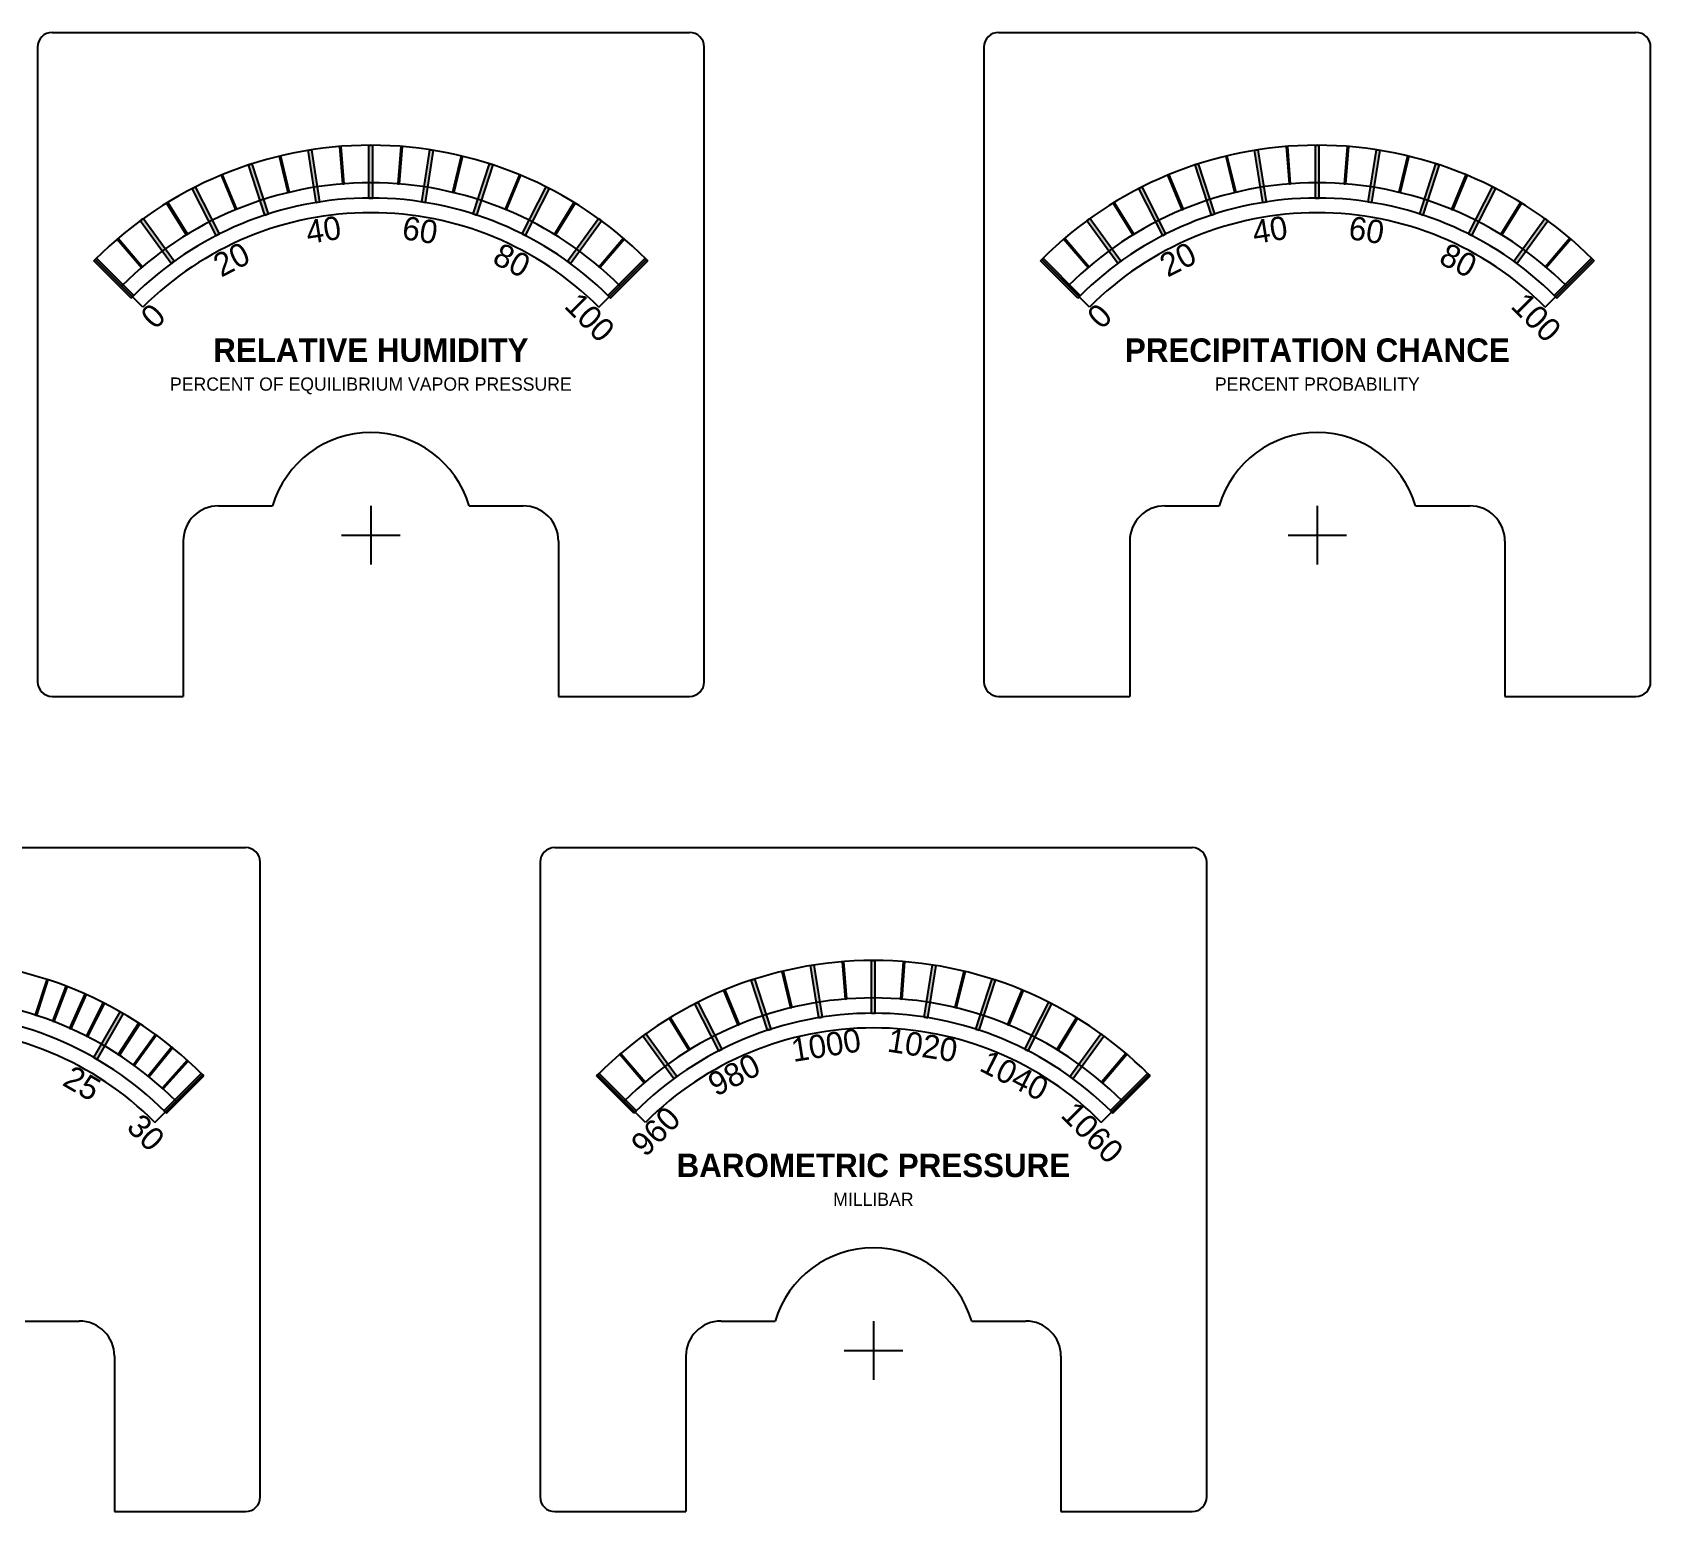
# Model space of a CAD drawing. Header units: inches. Extents: x 0.6 to 17, y 3.1 to 22.4.
# Drawn here: x 5.21 to 10.73, y 3.06 to 8.11 of the extents above; entities that cross this region are included whole.
import ezdxf

# ---------------------------------------------------------------- set-up
doc = ezdxf.new("R2010")
doc.units = ezdxf.units.IN
doc.header["$MEASUREMENT"] = 0
doc.styles.get("Standard").update_dxf_attribs({"font": 'arial.ttf'})

msp = doc.modelspace()

# ---------------------------------------------------------------- hatches: boundary and pattern name
for points in [[(6.0851, 7.56228), (6.05527, 7.68655), (6.05086, 7.68549), (6.0807, 7.56122)], [(6.27148, 7.59144), (6.26145, 7.71885), (6.25693, 7.7185), (6.26696, 7.59109)], [(6.46012, 7.5911), (6.47015, 7.7185), (6.46563, 7.71886), (6.4556, 7.59145)], [(6.64639, 7.56124), (6.67622, 7.68551), (6.67182, 7.68657), (6.64198, 7.5623)], [(9.31502, 7.56228), (9.28518, 7.68655), (9.28077, 7.68549), (9.31061, 7.56122)], [(9.50139, 7.59144), (9.49136, 7.71885), (9.48684, 7.7185), (9.49687, 7.59109)], [(9.69003, 7.5911), (9.70006, 7.7185), (9.69554, 7.71886), (9.68552, 7.59145)], [(9.8763, 7.56124), (9.90614, 7.68551), (9.90173, 7.68657), (9.87189, 7.5623)], [(5.90559, 7.50432), (5.85668, 7.62239), (5.85249, 7.62065), (5.9014, 7.50258)], [(6.82569, 7.50262), (6.8746, 7.62069), (6.87041, 7.62243), (6.8215, 7.50435)], [(9.1355, 7.50432), (9.08659, 7.62239), (9.0824, 7.62065), (9.13131, 7.50258)], [(10.0556, 7.50262), (10.10451, 7.62069), (10.10032, 7.62243), (10.05142, 7.50435)], [(5.73734, 7.41898), (5.67057, 7.52795), (5.6667, 7.52558), (5.73348, 7.41662)], [(6.99362, 7.41666), (7.06039, 7.52563), (7.05653, 7.528), (6.98975, 7.41903)], [(8.96726, 7.41898), (8.90048, 7.52795), (8.89662, 7.52558), (8.96339, 7.41662)], [(10.22353, 7.41666), (10.2903, 7.52563), (10.28644, 7.528), (10.21966, 7.41903)], [(5.58452, 7.30838), (5.50152, 7.40556), (5.49808, 7.40262), (5.58108, 7.30544)], [(7.14603, 7.3055), (7.22903, 7.40268), (7.22558, 7.40563), (7.14258, 7.30845)], [(8.81444, 7.30838), (8.73144, 7.40556), (8.72799, 7.40262), (8.81099, 7.30544)], [(10.37594, 7.3055), (10.45894, 7.40268), (10.45549, 7.40563), (10.37249, 7.30845)], [(7.98649, 4.81059), (7.97646, 4.938), (7.97194, 4.93764), (7.98197, 4.81023)], [(8.17513, 4.81024), (8.18516, 4.93765), (8.18064, 4.938), (8.17061, 4.8106)], [(5.22228, 4.75459), (5.26177, 4.87613), (5.25746, 4.87753), (5.21797, 4.75599)], [(7.80011, 4.78142), (7.77028, 4.90569), (7.76587, 4.90464), (7.7957, 4.78036)], [(8.3614, 4.78039), (8.39123, 4.90466), (8.38682, 4.90572), (8.35699, 4.78145)], [(5.28157, 4.73346), (5.32737, 4.85278), (5.32314, 4.8544), (5.27734, 4.73509)], [(5.33968, 4.70927), (5.39166, 4.82602), (5.38752, 4.82787), (5.33553, 4.71111)], [(7.62059, 4.72346), (7.57169, 4.84153), (7.5675, 4.8398), (7.61641, 4.72173)], [(8.5407, 4.72176), (8.58961, 4.83984), (8.58542, 4.84157), (8.53651, 4.7235)], [(5.39643, 4.68207), (5.45445, 4.79594), (5.45041, 4.798), (5.39239, 4.68412)], [(5.50529, 4.61895), (5.57489, 4.72614), (5.57109, 4.72861), (5.50149, 4.62142)], [(7.45235, 4.63813), (7.38558, 4.7471), (7.38171, 4.74473), (7.44849, 4.63576)], [(8.70862, 4.63581), (8.7754, 4.74478), (8.77154, 4.74715), (8.70476, 4.63818)], [(5.55709, 4.58321), (5.63221, 4.6866), (5.62855, 4.68927), (5.55343, 4.58587)], [(5.60695, 4.5448), (5.68738, 4.64412), (5.68386, 4.64697), (5.60343, 4.54765)], [(5.65474, 4.50383), (5.74025, 4.59881), (5.73688, 4.60184), (5.65137, 4.50686)], [(7.29953, 4.52753), (7.21653, 4.62471), (7.21308, 4.62177), (7.29609, 4.52458)], [(8.86104, 4.52465), (8.94404, 4.62183), (8.94059, 4.62477), (8.85759, 4.52759)]]:
    msp.add_hatch(color=256).paths.add_polyline_path(points)
h = msp.add_hatch(color=256)
h.paths.add_polyline_path([(6.18172, 7.58114), (6.16172, 7.70739), (6.15549, 7.7064), (6.17548, 7.58017, -0.0013126)])
h.paths.add_polyline_path([(6.18988, 7.52961), (6.18172, 7.58114, 0.0013126), (6.17548, 7.58017), (6.18364, 7.52862)])
h.paths.add_polyline_path([(6.18364, 7.52862), (6.15549, 7.7064), (6.14925, 7.70541), (6.17741, 7.52764)])
h = msp.add_hatch(color=256)
h.paths.add_polyline_path([(6.36985, 7.59496), (6.36985, 7.72278), (6.36354, 7.72278), (6.36354, 7.59498, -0.0013126)])
h.paths.add_polyline_path([(6.36985, 7.54279), (6.36985, 7.59496, 0.0013126), (6.36354, 7.59498), (6.36354, 7.54279)])
h.paths.add_polyline_path([(6.36354, 7.54279), (6.36354, 7.72278), (6.35723, 7.72278), (6.35723, 7.54279)])
h = msp.add_hatch(color=256)
h.paths.add_polyline_path([(6.55784, 7.57918), (6.57783, 7.70543), (6.5716, 7.70642), (6.5516, 7.58019, -0.0013126)])
h.paths.add_polyline_path([(6.54967, 7.52765), (6.55784, 7.57918, 0.0013126), (6.5516, 7.58019), (6.54344, 7.52864)])
h.paths.add_polyline_path([(6.54344, 7.52864), (6.5716, 7.70642), (6.56536, 7.7074), (6.5372, 7.52963)])
h = msp.add_hatch(color=256)
h.paths.add_polyline_path([(9.41163, 7.58114), (9.39163, 7.70739), (9.3854, 7.7064), (9.40539, 7.58017, -0.0013126)])
h.paths.add_polyline_path([(9.41979, 7.52961), (9.41163, 7.58114, 0.0013126), (9.40539, 7.58017), (9.41356, 7.52862)])
h.paths.add_polyline_path([(9.41356, 7.52862), (9.3854, 7.7064), (9.37916, 7.70541), (9.40732, 7.52764)])
h = msp.add_hatch(color=256)
h.paths.add_polyline_path([(9.59977, 7.59496), (9.59976, 7.72278), (9.59345, 7.72278), (9.59345, 7.59498, -0.0013126)])
h.paths.add_polyline_path([(9.59977, 7.54279), (9.59977, 7.59496, 0.0013126), (9.59345, 7.59498), (9.59345, 7.54279)])
h.paths.add_polyline_path([(9.59345, 7.54279), (9.59345, 7.72278), (9.58714, 7.72278), (9.58714, 7.54279)])
h = msp.add_hatch(color=256)
h.paths.add_polyline_path([(9.78775, 7.57918), (9.80774, 7.70543), (9.80151, 7.70642), (9.78152, 7.58019, -0.0013126)])
h.paths.add_polyline_path([(9.77959, 7.52765), (9.78775, 7.57918, 0.0013126), (9.78152, 7.58019), (9.77335, 7.52864)])
h.paths.add_polyline_path([(9.77335, 7.52864), (9.80151, 7.70642), (9.79527, 7.7074), (9.76712, 7.52963)])
h = msp.add_hatch(color=256)
h.paths.add_polyline_path([(5.99806, 7.53806), (5.95856, 7.65962), (5.95256, 7.65767), (5.99205, 7.53613, -0.0013126)])
h.paths.add_polyline_path([(6.01418, 7.48844), (5.99806, 7.53806, 0.0013126), (5.99205, 7.53613), (6.00818, 7.48649)])
h.paths.add_polyline_path([(6.00818, 7.48649), (5.95256, 7.65767), (5.94655, 7.65572), (6.00217, 7.48454)])
h = msp.add_hatch(color=256)
h.paths.add_polyline_path([(6.74104, 7.53419), (6.78053, 7.65575), (6.77453, 7.6577), (6.73504, 7.53616, -0.0013126)])
h.paths.add_polyline_path([(6.72491, 7.48457), (6.74104, 7.53419, 0.0013126), (6.73504, 7.53616), (6.71891, 7.48652)])
h.paths.add_polyline_path([(6.71891, 7.48652), (6.77453, 7.6577), (6.76853, 7.65965), (6.71291, 7.48847)])
h = msp.add_hatch(color=256)
h.paths.add_polyline_path([(9.22797, 7.53806), (9.18847, 7.65962), (9.18247, 7.65767), (9.22196, 7.53613, -0.0013126)])
h.paths.add_polyline_path([(9.24409, 7.48844), (9.22797, 7.53806, 0.0013126), (9.22196, 7.53613), (9.23809, 7.48649)])
h.paths.add_polyline_path([(9.23809, 7.48649), (9.18247, 7.65767), (9.17646, 7.65572), (9.23209, 7.48454)])
h = msp.add_hatch(color=256)
h.paths.add_polyline_path([(9.97095, 7.53419), (10.01045, 7.65575), (10.00444, 7.6577), (9.96495, 7.53616, -0.0013126)])
h.paths.add_polyline_path([(9.95482, 7.48457), (9.97095, 7.53419, 0.0013126), (9.96495, 7.53616), (9.94882, 7.48652)])
h.paths.add_polyline_path([(9.94882, 7.48652), (10.00444, 7.6577), (9.99844, 7.65965), (9.94282, 7.48847)])
h = msp.add_hatch(color=256)
h.paths.add_polyline_path([(5.8234, 7.46678), (5.76537, 7.58067), (5.75975, 7.5778), (5.81777, 7.46393, -0.0013126)])
h.paths.add_polyline_path([(5.84709, 7.42029), (5.8234, 7.46678, 0.0013126), (5.81777, 7.46393), (5.84146, 7.41743)])
h.paths.add_polyline_path([(5.84146, 7.41743), (5.75975, 7.5778), (5.75412, 7.57494), (5.83584, 7.41456)])
h = msp.add_hatch(color=256)
h.paths.add_polyline_path([(6.91494, 7.46109), (6.97297, 7.57498), (6.96734, 7.57784), (6.90932, 7.46397, -0.0013126)])
h.paths.add_polyline_path([(6.89125, 7.4146), (6.91494, 7.46109, 0.0013126), (6.90932, 7.46397), (6.88563, 7.41747)])
h.paths.add_polyline_path([(6.88563, 7.41747), (6.96734, 7.57784), (6.96172, 7.58071), (6.88001, 7.42033)])
h = msp.add_hatch(color=256)
h.paths.add_polyline_path([(9.05331, 7.46678), (8.99528, 7.58067), (8.98966, 7.5778), (9.04768, 7.46393, -0.0013126)])
h.paths.add_polyline_path([(9.077, 7.42029), (9.05331, 7.46678, 0.0013126), (9.04768, 7.46393), (9.07137, 7.41743)])
h.paths.add_polyline_path([(9.07137, 7.41743), (8.98966, 7.5778), (8.98403, 7.57494), (9.06575, 7.41456)])
h = msp.add_hatch(color=256)
h.paths.add_polyline_path([(10.14485, 7.46109), (10.20288, 7.57498), (10.19726, 7.57784), (10.13924, 7.46397, -0.0013126)])
h.paths.add_polyline_path([(10.12117, 7.4146), (10.14485, 7.46109, 0.0013126), (10.13924, 7.46397), (10.11554, 7.41747)])
h.paths.add_polyline_path([(10.11554, 7.41747), (10.19726, 7.57784), (10.19163, 7.58071), (10.10992, 7.42033)])
h = msp.add_hatch(color=256)
h.paths.add_polyline_path([(5.66204, 7.36905), (5.58691, 7.47246), (5.58181, 7.46875), (5.65693, 7.36536, -0.0013126)])
h.paths.add_polyline_path([(5.69271, 7.32684), (5.66204, 7.36905, 0.0013126), (5.65693, 7.36536), (5.6876, 7.32313)])
h.paths.add_polyline_path([(5.6876, 7.32313), (5.58181, 7.46875), (5.5767, 7.46504), (5.6825, 7.31942)])
h = msp.add_hatch(color=256)
h.paths.add_polyline_path([(7.07527, 7.36169), (7.1504, 7.4651), (7.14529, 7.46881), (7.07017, 7.36541, -0.0013126)])
h.paths.add_polyline_path([(7.0446, 7.31948), (7.07527, 7.36169, 0.0013126), (7.07017, 7.36541), (7.0395, 7.32319)])
h.paths.add_polyline_path([(7.0395, 7.32319), (7.14529, 7.46881), (7.14019, 7.47252), (7.03439, 7.3269)])
h = msp.add_hatch(color=256)
h.paths.add_polyline_path([(8.89195, 7.36905), (8.81682, 7.47246), (8.81172, 7.46875), (8.88684, 7.36536, -0.0013126)])
h.paths.add_polyline_path([(8.92262, 7.32684), (8.89195, 7.36905, 0.0013126), (8.88684, 7.36536), (8.91752, 7.32313)])
h.paths.add_polyline_path([(8.91752, 7.32313), (8.81172, 7.46875), (8.80661, 7.46504), (8.91241, 7.31942)])
h = msp.add_hatch(color=256)
h.paths.add_polyline_path([(10.30518, 7.36169), (10.38031, 7.4651), (10.37521, 7.46881), (10.30009, 7.36541, -0.0013126)])
h.paths.add_polyline_path([(10.27452, 7.31948), (10.30518, 7.36169, 0.0013126), (10.30009, 7.36541), (10.26941, 7.32319)])
h.paths.add_polyline_path([(10.26941, 7.32319), (10.37521, 7.46881), (10.3701, 7.47252), (10.2643, 7.3269)])
h = msp.add_hatch(color=256)
h.paths.add_polyline_path([(5.51796, 7.24729), (5.42758, 7.33767), (5.42311, 7.33321), (5.51348, 7.24284, -0.0013126)])
h.paths.add_polyline_path([(5.55485, 7.21039), (5.51796, 7.24729, 0.0013126), (5.51348, 7.24284), (5.55039, 7.20593)])
h.paths.add_polyline_path([(5.55039, 7.20593), (5.42311, 7.33321), (5.41865, 7.32874), (5.54593, 7.20147)])
h = msp.add_hatch(color=256)
h.paths.add_polyline_path([(7.21808, 7.23843), (7.30846, 7.32881), (7.30399, 7.33327), (7.21362, 7.2429, -0.0013126)])
h.paths.add_polyline_path([(7.18118, 7.20154), (7.21808, 7.23843, 0.0013126), (7.21362, 7.2429), (7.17672, 7.206)])
h.paths.add_polyline_path([(7.17672, 7.206), (7.30399, 7.33327), (7.29953, 7.33774), (7.17226, 7.21046)])
h = msp.add_hatch(color=256)
h.paths.add_polyline_path([(8.74787, 7.24729), (8.65749, 7.33767), (8.65303, 7.33321), (8.7434, 7.24284, -0.0013126)])
h.paths.add_polyline_path([(8.78477, 7.21039), (8.74787, 7.24729, 0.0013126), (8.7434, 7.24284), (8.7803, 7.20593)])
h.paths.add_polyline_path([(8.7803, 7.20593), (8.65303, 7.33321), (8.64856, 7.32874), (8.77584, 7.20147)])
h = msp.add_hatch(color=256)
h.paths.add_polyline_path([(10.44799, 7.23843), (10.53837, 7.32881), (10.53391, 7.33327), (10.44354, 7.2429, -0.0013126)])
h.paths.add_polyline_path([(10.4111, 7.20154), (10.44799, 7.23843, 0.0013126), (10.44354, 7.2429), (10.40663, 7.206)])
h.paths.add_polyline_path([(10.40663, 7.206), (10.53391, 7.33327), (10.52944, 7.33774), (10.40217, 7.21046)])
h = msp.add_hatch(color=256)
h.paths.add_polyline_path([(7.89672, 4.80029), (7.87673, 4.92653), (7.87049, 4.92554), (7.89049, 4.79932, -0.0013126)])
h.paths.add_polyline_path([(7.90489, 4.74876), (7.89672, 4.80029, 0.0013126), (7.89049, 4.79932), (7.89865, 4.74777)])
h.paths.add_polyline_path([(7.89865, 4.74777), (7.87049, 4.92554), (7.86426, 4.92456), (7.89242, 4.74678)])
h = msp.add_hatch(color=256)
h.paths.add_polyline_path([(8.08486, 4.81411), (8.08486, 4.94193), (8.07855, 4.94193), (8.07855, 4.81412, -0.0013126)])
h.paths.add_polyline_path([(8.08486, 4.76193), (8.08486, 4.81411, 0.0013126), (8.07855, 4.81412), (8.07855, 4.76193)])
h.paths.add_polyline_path([(8.07855, 4.76193), (8.07855, 4.94193), (8.07224, 4.94193), (8.07224, 4.76193)])
h = msp.add_hatch(color=256)
h.paths.add_polyline_path([(8.27284, 4.79833), (8.29284, 4.92457), (8.2866, 4.92556), (8.26661, 4.79933, -0.0013126)])
h.paths.add_polyline_path([(8.26468, 4.7468), (8.27284, 4.79833, 0.0013126), (8.26661, 4.79933), (8.25845, 4.74778)])
h.paths.add_polyline_path([(8.25845, 4.74778), (8.2866, 4.92556), (8.28037, 4.92655), (8.25221, 4.74877)])
h = msp.add_hatch(color=256)
h.paths.add_polyline_path([(7.71307, 4.75721), (7.67357, 4.87877), (7.66756, 4.87682), (7.70706, 4.75527, -0.0013126)])
h.paths.add_polyline_path([(7.72919, 4.70758), (7.71307, 4.75721, 0.0013126), (7.70706, 4.75527), (7.72318, 4.70563)])
h.paths.add_polyline_path([(7.72318, 4.70563), (7.66756, 4.87682), (7.66156, 4.87487), (7.71718, 4.70368)])
h = msp.add_hatch(color=256)
h.paths.add_polyline_path([(8.45604, 4.75333), (8.49554, 4.8749), (8.48954, 4.87685), (8.45005, 4.7553, -0.0013126)])
h.paths.add_polyline_path([(8.43992, 4.70371), (8.45604, 4.75333, 0.0013126), (8.45005, 4.7553), (8.43392, 4.70566)])
h.paths.add_polyline_path([(8.43392, 4.70566), (8.48954, 4.87685), (8.48353, 4.8788), (8.42791, 4.70761)])
h = msp.add_hatch(color=256)
h.paths.add_polyline_path([(5.45522, 4.64986), (5.51913, 4.76056), (5.51366, 4.76372), (5.44976, 4.65304, -0.0013126)])
h.paths.add_polyline_path([(5.42913, 4.60468), (5.45522, 4.64986, 0.0013126), (5.44976, 4.65304), (5.42367, 4.60784)])
h.paths.add_polyline_path([(5.42367, 4.60784), (5.51366, 4.76372), (5.5082, 4.76687), (5.4182, 4.61099)])
h = msp.add_hatch(color=256)
h.paths.add_polyline_path([(7.53841, 4.68592), (7.48038, 4.79981), (7.47475, 4.79695), (7.53278, 4.68307, -0.0013126)])
h.paths.add_polyline_path([(7.56209, 4.63944), (7.53841, 4.68592, 0.0013126), (7.53278, 4.68307), (7.55647, 4.63657)])
h.paths.add_polyline_path([(7.55647, 4.63657), (7.47475, 4.79695), (7.46913, 4.79408), (7.55085, 4.6337)])
h = msp.add_hatch(color=256)
h.paths.add_polyline_path([(8.62995, 4.68024), (8.68798, 4.79412), (8.68235, 4.79699), (8.62433, 4.68312, -0.0013126)])
h.paths.add_polyline_path([(8.60626, 4.63375), (8.62995, 4.68024, 0.0013126), (8.62433, 4.68312), (8.60064, 4.63661)])
h.paths.add_polyline_path([(8.60064, 4.63661), (8.68235, 4.79699), (8.67673, 4.79985), (8.59501, 4.63948)])
h = msp.add_hatch(color=256)
h.paths.add_polyline_path([(7.37705, 4.5882), (7.30192, 4.6916), (7.29681, 4.68789), (7.37193, 4.5845, -0.0013126)])
h.paths.add_polyline_path([(7.40772, 4.54599), (7.37705, 4.5882, 0.0013126), (7.37193, 4.5845), (7.40261, 4.54228)])
h.paths.add_polyline_path([(7.40261, 4.54228), (7.29681, 4.68789), (7.29171, 4.68418), (7.3975, 4.53857)])
h = msp.add_hatch(color=256)
h.paths.add_polyline_path([(8.79028, 4.58083), (8.86541, 4.68424), (8.8603, 4.68795), (8.78518, 4.58456, -0.0013126)])
h.paths.add_polyline_path([(8.75961, 4.53862), (8.79028, 4.58083, 0.0013126), (8.78518, 4.58456), (8.7545, 4.54233)])
h.paths.add_polyline_path([(8.7545, 4.54233), (8.8603, 4.68795), (8.85519, 4.69166), (8.7494, 4.54604)])
h = msp.add_hatch(color=256)
h.paths.add_polyline_path([(5.7032, 4.45751), (5.79358, 4.54789), (5.78911, 4.55235), (5.69875, 4.46198, -0.0013126)])
h.paths.add_polyline_path([(5.6663, 4.42062), (5.7032, 4.45751, 0.0013126), (5.69875, 4.46198), (5.66184, 4.42508)])
h.paths.add_polyline_path([(5.66184, 4.42508), (5.78911, 4.55235), (5.78465, 4.55682), (5.65738, 4.42954)])
h = msp.add_hatch(color=256)
h.paths.add_polyline_path([(7.23297, 4.46643), (7.14259, 4.55681), (7.13812, 4.55235), (7.22849, 4.46198, -0.0013126)])
h.paths.add_polyline_path([(7.26986, 4.42954), (7.23297, 4.46643, 0.0013126), (7.22849, 4.46198), (7.2654, 4.42508)])
h.paths.add_polyline_path([(7.2654, 4.42508), (7.13812, 4.55235), (7.13366, 4.54789), (7.26093, 4.42061)])
h = msp.add_hatch(color=256)
h.paths.add_polyline_path([(8.93308, 4.45757), (9.02347, 4.54795), (9.019, 4.55242), (8.92863, 4.46205, -0.0013126)])
h.paths.add_polyline_path([(8.89619, 4.42068), (8.93308, 4.45757, 0.0013126), (8.92863, 4.46205), (8.89173, 4.42514)])
h.paths.add_polyline_path([(8.89173, 4.42514), (9.019, 4.55242), (9.01454, 4.55688), (8.88726, 4.42961)])

# ---------------------------------------------------------------- linework, layer by layer
for p, q in [((5.27607, 8.10776), (7.45107, 8.10776)), ((8.50598, 8.10776), (10.68098, 8.10776)), ((5.22607, 8.05776), (5.22607, 5.89276)), ((7.50107, 5.89276), (7.50107, 8.05776)), ((8.45598, 8.05776), (8.45598, 5.89276)), ((10.73098, 5.89276), (10.73098, 8.05776)), ((6.05086, 7.68549), (6.05527, 7.68655)), ((6.05086, 7.68549), (6.0807, 7.56122)), ((6.05527, 7.68655), (6.0851, 7.56228)), ((6.14925, 7.70541), (6.16172, 7.70739)), ((6.17741, 7.52764), (6.14925, 7.70541)), ((6.18988, 7.52961), (6.16172, 7.70739)), ((6.25693, 7.7185), (6.26145, 7.71885)), ((6.25693, 7.7185), (6.26696, 7.59109)), ((6.26145, 7.71885), (6.27148, 7.59144)), ((6.35723, 7.72278), (6.36985, 7.72278)), ((6.35723, 7.54279), (6.35723, 7.72278)), ((6.36985, 7.54279), (6.36985, 7.72278)), ((6.46563, 7.71886), (6.4556, 7.59145)), ((6.47015, 7.7185), (6.46012, 7.5911)), ((6.46563, 7.71886), (6.47015, 7.7185)), ((6.5372, 7.52963), (6.56536, 7.7074)), ((6.54967, 7.52765), (6.57783, 7.70543)), ((6.56536, 7.7074), (6.57783, 7.70543)), ((6.67182, 7.68657), (6.64198, 7.5623)), ((6.67622, 7.68551), (6.64639, 7.56124)), ((6.67182, 7.68657), (6.67622, 7.68551)), ((9.28077, 7.68549), (9.28518, 7.68655)), ((9.28077, 7.68549), (9.31061, 7.56122)), ((9.28518, 7.68655), (9.31502, 7.56228)), ((9.37916, 7.70541), (9.39163, 7.70739)), ((9.40732, 7.52764), (9.37916, 7.70541)), ((9.41979, 7.52961), (9.39163, 7.70739)), ((9.48684, 7.7185), (9.49136, 7.71885)), ((9.48684, 7.7185), (9.49687, 7.59109)), ((9.49136, 7.71885), (9.50139, 7.59144)), ((9.58714, 7.72278), (9.59976, 7.72278)), ((9.58714, 7.54279), (9.58714, 7.72278)), ((9.59977, 7.54279), (9.59976, 7.72278)), ((9.69554, 7.71886), (9.68552, 7.59145)), ((9.70006, 7.7185), (9.69003, 7.5911)), ((9.69554, 7.71886), (9.70006, 7.7185)), ((9.76712, 7.52963), (9.79527, 7.7074)), ((9.77959, 7.52765), (9.80774, 7.70543)), ((9.79527, 7.7074), (9.80774, 7.70543)), ((9.90173, 7.68657), (9.87189, 7.5623)), ((9.90614, 7.68551), (9.8763, 7.56124)), ((9.90173, 7.68657), (9.90614, 7.68551)), ((5.85249, 7.62065), (5.85668, 7.62239)), ((5.85668, 7.62239), (5.90559, 7.50432)), ((5.94655, 7.65572), (5.95856, 7.65962)), ((6.00217, 7.48454), (5.94655, 7.65572)), ((6.01418, 7.48844), (5.95856, 7.65962)), ((6.71291, 7.48847), (6.76853, 7.65965)), ((6.72491, 7.48457), (6.78053, 7.65575)), ((6.76853, 7.65965), (6.78053, 7.65575)), ((6.87041, 7.62243), (6.8215, 7.50435)), ((6.87041, 7.62243), (6.8746, 7.62069)), ((9.0824, 7.62065), (9.08659, 7.62239)), ((9.08659, 7.62239), (9.1355, 7.50432)), ((9.17646, 7.65572), (9.18847, 7.65962)), ((9.23209, 7.48454), (9.17646, 7.65572)), ((9.24409, 7.48844), (9.18847, 7.65962)), ((9.94282, 7.48847), (9.99844, 7.65965)), ((9.95482, 7.48457), (10.01045, 7.65575)), ((9.99844, 7.65965), (10.01045, 7.65575)), ((10.10032, 7.62243), (10.05142, 7.50435)), ((10.10032, 7.62243), (10.10451, 7.62069)), ((5.75412, 7.57494), (5.76537, 7.58067)), ((5.83584, 7.41456), (5.75412, 7.57494)), ((5.84709, 7.42029), (5.76537, 7.58067)), ((5.85249, 7.62065), (5.9014, 7.50258)), ((6.26696, 7.59109), (6.27148, 7.59144)), ((6.4556, 7.59145), (6.46012, 7.5911)), ((6.8746, 7.62069), (6.82569, 7.50262)), ((6.88001, 7.42033), (6.96172, 7.58071)), ((6.89125, 7.4146), (6.97297, 7.57498)), ((6.96172, 7.58071), (6.97297, 7.57498)), ((8.98403, 7.57494), (8.99528, 7.58067)), ((9.06575, 7.41456), (8.98403, 7.57494)), ((9.077, 7.42029), (8.99528, 7.58067)), ((9.0824, 7.62065), (9.13131, 7.50258)), ((9.49687, 7.59109), (9.50139, 7.59144)), ((9.68552, 7.59145), (9.69003, 7.5911)), ((10.10451, 7.62069), (10.0556, 7.50262)), ((10.10992, 7.42033), (10.19163, 7.58071)), ((10.12117, 7.4146), (10.20288, 7.57498)), ((10.19163, 7.58071), (10.20288, 7.57498)), ((5.6667, 7.52558), (5.67057, 7.52795)), ((5.6667, 7.52558), (5.73348, 7.41662)), ((5.67057, 7.52795), (5.73734, 7.41898)), ((6.0807, 7.56122), (6.0851, 7.56228)), ((6.17741, 7.52764), (6.18988, 7.52961)), ((6.35723, 7.54279), (6.36985, 7.54279)), ((6.5372, 7.52963), (6.54967, 7.52765)), ((6.64198, 7.5623), (6.64639, 7.56124)), ((7.05653, 7.528), (6.98975, 7.41903)), ((7.06039, 7.52563), (6.99362, 7.41666)), ((7.05653, 7.528), (7.06039, 7.52563)), ((8.89662, 7.52558), (8.90048, 7.52795)), ((8.89662, 7.52558), (8.96339, 7.41662)), ((8.90048, 7.52795), (8.96726, 7.41898)), ((9.31061, 7.56122), (9.31502, 7.56228)), ((9.40732, 7.52764), (9.41979, 7.52961)), ((9.58714, 7.54279), (9.59977, 7.54279)), ((9.76712, 7.52963), (9.77959, 7.52765)), ((9.87189, 7.5623), (9.8763, 7.56124)), ((10.28644, 7.528), (10.21966, 7.41903)), ((10.2903, 7.52563), (10.22353, 7.41666)), ((10.28644, 7.528), (10.2903, 7.52563)), ((5.5767, 7.46504), (5.58691, 7.47246)), ((5.6825, 7.31942), (5.5767, 7.46504)), ((5.69271, 7.32684), (5.58691, 7.47246)), ((5.9014, 7.50258), (5.90559, 7.50432)), ((6.00217, 7.48454), (6.01418, 7.48844)), ((6.71291, 7.48847), (6.72491, 7.48457)), ((6.8215, 7.50435), (6.82569, 7.50262)), ((7.03439, 7.3269), (7.14019, 7.47252)), ((7.0446, 7.31948), (7.1504, 7.4651)), ((7.14019, 7.47252), (7.1504, 7.4651)), ((8.80661, 7.46504), (8.81682, 7.47246)), ((8.91241, 7.31942), (8.80661, 7.46504)), ((8.92262, 7.32684), (8.81682, 7.47246)), ((9.13131, 7.50258), (9.1355, 7.50432)), ((9.23209, 7.48454), (9.24409, 7.48844)), ((9.94282, 7.48847), (9.95482, 7.48457)), ((10.05142, 7.50435), (10.0556, 7.50262)), ((10.2643, 7.3269), (10.3701, 7.47252)), ((10.27452, 7.31948), (10.38031, 7.4651)), ((10.3701, 7.47252), (10.38031, 7.4651)), ((5.49808, 7.40262), (5.50152, 7.40556)), ((5.49808, 7.40262), (5.58108, 7.30544)), ((5.50152, 7.40556), (5.58452, 7.30838)), ((5.73348, 7.41662), (5.73734, 7.41898)), ((5.83584, 7.41456), (5.84709, 7.42029)), ((6.88001, 7.42033), (6.89125, 7.4146)), ((6.98975, 7.41903), (6.99362, 7.41666)), ((7.22558, 7.40563), (7.14258, 7.30845)), ((7.22903, 7.40268), (7.14603, 7.3055)), ((7.22558, 7.40563), (7.22903, 7.40268)), ((8.72799, 7.40262), (8.73144, 7.40556)), ((8.72799, 7.40262), (8.81099, 7.30544)), ((8.73144, 7.40556), (8.81444, 7.30838)), ((8.96339, 7.41662), (8.96726, 7.41898)), ((9.06575, 7.41456), (9.077, 7.42029)), ((10.10992, 7.42033), (10.12117, 7.4146)), ((10.21966, 7.41903), (10.22353, 7.41666)), ((10.45549, 7.40563), (10.37249, 7.30845)), ((10.45894, 7.40268), (10.37594, 7.3055)), ((10.45549, 7.40563), (10.45894, 7.40268)), ((5.41865, 7.32874), (5.42758, 7.33767)), ((5.54593, 7.20147), (5.41865, 7.32874)), ((5.55485, 7.21039), (5.42758, 7.33767)), ((5.58108, 7.30544), (5.58452, 7.30838)), ((5.6825, 7.31942), (5.69271, 7.32684)), ((7.03439, 7.3269), (7.0446, 7.31948)), ((7.14258, 7.30845), (7.14603, 7.3055)), ((7.17226, 7.21046), (7.29953, 7.33774)), ((7.18118, 7.20154), (7.30846, 7.32881)), ((7.29953, 7.33774), (7.30846, 7.32881)), ((8.64856, 7.32874), (8.65749, 7.33767)), ((8.77584, 7.20147), (8.64856, 7.32874)), ((8.78477, 7.21039), (8.65749, 7.33767)), ((8.81099, 7.30544), (8.81444, 7.30838)), ((8.91241, 7.31942), (8.92262, 7.32684)), ((10.2643, 7.3269), (10.27452, 7.31948)), ((10.37249, 7.30845), (10.37594, 7.3055)), ((10.40217, 7.21046), (10.52944, 7.33774)), ((10.4111, 7.20154), (10.53837, 7.32881)), ((10.52944, 7.33774), (10.53837, 7.32881)), ((5.54593, 7.20147), (5.55485, 7.21039)), ((7.17226, 7.21046), (7.18118, 7.20154)), ((8.77584, 7.20147), (8.78477, 7.21039)), ((10.40217, 7.21046), (10.4111, 7.20154)), ((5.84357, 6.49276), (6.02816, 6.49276)), ((6.69898, 6.49276), (6.88357, 6.49276)), ((9.07348, 6.49276), (9.25807, 6.49276)), ((9.92889, 6.49276), (10.11348, 6.49276)), ((5.72357, 6.37276), (5.72357, 5.84276)), ((7.00357, 6.37276), (7.00357, 5.84276)), ((8.95348, 6.37276), (8.95348, 5.84276)), ((10.23348, 6.37276), (10.23348, 5.84276)), ((5.27607, 5.84276), (5.72357, 5.84276)), ((7.00357, 5.84276), (7.45107, 5.84276)), ((8.50598, 5.84276), (8.95348, 5.84276)), ((10.23348, 5.84276), (10.68098, 5.84276)), ((3.76116, 5.3269), (5.93616, 5.3269)), ((6.99108, 5.3269), (9.16608, 5.3269)), ((5.98616, 3.1119), (5.98616, 5.2769)), ((6.94108, 5.2769), (6.94108, 3.1119)), ((9.21608, 3.1119), (9.21608, 5.2769)), ((7.86426, 4.92456), (7.87673, 4.92653)), ((7.89242, 4.74678), (7.86426, 4.92456)), ((7.90489, 4.74876), (7.87673, 4.92653)), ((7.97194, 4.93764), (7.97646, 4.938)), ((7.97194, 4.93764), (7.98197, 4.81023)), ((7.97646, 4.938), (7.98649, 4.81059)), ((8.07224, 4.94193), (8.08486, 4.94193)), ((8.07224, 4.76193), (8.07224, 4.94193)), ((8.08486, 4.76193), (8.08486, 4.94193)), ((8.18064, 4.938), (8.17061, 4.8106)), ((8.18516, 4.93765), (8.17513, 4.81024)), ((8.18064, 4.938), (8.18516, 4.93765)), ((8.25221, 4.74877), (8.28037, 4.92655)), ((8.26468, 4.7468), (8.29284, 4.92457)), ((8.28037, 4.92655), (8.29284, 4.92457)), ((5.25746, 4.87753), (5.21797, 4.75599)), ((5.26177, 4.87613), (5.22228, 4.75459)), ((5.25746, 4.87753), (5.26177, 4.87613)), ((7.66156, 4.87487), (7.67357, 4.87877)), ((7.71718, 4.70368), (7.66156, 4.87487)), ((7.72919, 4.70758), (7.67357, 4.87877)), ((7.76587, 4.90464), (7.77028, 4.90569)), ((7.76587, 4.90464), (7.7957, 4.78036)), ((7.77028, 4.90569), (7.80011, 4.78142)), ((8.38682, 4.90572), (8.35699, 4.78145)), ((8.39123, 4.90466), (8.3614, 4.78039)), ((8.38682, 4.90572), (8.39123, 4.90466)), ((8.42791, 4.70761), (8.48353, 4.8788)), ((8.43992, 4.70371), (8.49554, 4.8749)), ((8.48353, 4.8788), (8.49554, 4.8749)), ((5.32314, 4.8544), (5.27734, 4.73509)), ((5.32737, 4.85278), (5.28157, 4.73346)), ((5.32314, 4.8544), (5.32737, 4.85278)), ((5.38752, 4.82787), (5.33553, 4.71111)), ((5.39166, 4.82602), (5.33968, 4.70927)), ((5.38752, 4.82787), (5.39166, 4.82602)), ((7.5675, 4.8398), (7.57169, 4.84153)), ((7.5675, 4.8398), (7.61641, 4.72173)), ((7.57169, 4.84153), (7.62059, 4.72346)), ((7.98197, 4.81023), (7.98649, 4.81059)), ((8.17061, 4.8106), (8.17513, 4.81024)), ((8.58542, 4.84157), (8.53651, 4.7235)), ((8.58961, 4.83984), (8.5407, 4.72176)), ((8.58542, 4.84157), (8.58961, 4.83984)), ((5.21797, 4.75599), (5.22228, 4.75459)), ((5.45041, 4.798), (5.39239, 4.68412)), ((5.45445, 4.79594), (5.39643, 4.68207)), ((5.4182, 4.61099), (5.5082, 4.76687)), ((5.42913, 4.60468), (5.51913, 4.76056)), ((5.45041, 4.798), (5.45445, 4.79594)), ((5.5082, 4.76687), (5.51913, 4.76056)), ((7.46913, 4.79408), (7.48038, 4.79981)), ((7.55085, 4.6337), (7.46913, 4.79408)), ((7.56209, 4.63944), (7.48038, 4.79981)), ((7.7957, 4.78036), (7.80011, 4.78142)), ((8.07224, 4.76193), (8.08486, 4.76193)), ((8.35699, 4.78145), (8.3614, 4.78039)), ((8.59501, 4.63948), (8.67673, 4.79985)), ((8.60626, 4.63375), (8.68798, 4.79412)), ((8.67673, 4.79985), (8.68798, 4.79412)), ((5.27734, 4.73509), (5.28157, 4.73346)), ((5.33553, 4.71111), (5.33968, 4.70927)), ((5.57109, 4.72861), (5.50149, 4.62142)), ((5.57489, 4.72614), (5.50529, 4.61895)), ((5.57109, 4.72861), (5.57489, 4.72614)), ((7.38171, 4.74473), (7.38558, 4.7471)), ((7.38171, 4.74473), (7.44849, 4.63576)), ((7.38558, 4.7471), (7.45235, 4.63813)), ((7.61641, 4.72173), (7.62059, 4.72346)), ((7.71718, 4.70368), (7.72919, 4.70758)), ((7.89242, 4.74678), (7.90489, 4.74876)), ((8.25221, 4.74877), (8.26468, 4.7468)), ((8.42791, 4.70761), (8.43992, 4.70371)), ((8.53651, 4.7235), (8.5407, 4.72176)), ((8.77154, 4.74715), (8.70476, 4.63818)), ((8.7754, 4.74478), (8.70862, 4.63581)), ((8.77154, 4.74715), (8.7754, 4.74478)), ((5.39239, 4.68412), (5.39643, 4.68207)), ((5.62855, 4.68927), (5.55343, 4.58587)), ((5.63221, 4.6866), (5.55709, 4.58321)), ((5.68386, 4.64697), (5.60343, 4.54765)), ((5.68738, 4.64412), (5.60695, 4.5448)), ((5.62855, 4.68927), (5.63221, 4.6866)), ((5.68386, 4.64697), (5.68738, 4.64412)), ((7.29171, 4.68418), (7.30192, 4.6916)), ((7.3975, 4.53857), (7.29171, 4.68418)), ((7.40772, 4.54599), (7.30192, 4.6916)), ((7.55085, 4.6337), (7.56209, 4.63944)), ((8.59501, 4.63948), (8.60626, 4.63375)), ((8.7494, 4.54604), (8.85519, 4.69166)), ((8.75961, 4.53862), (8.86541, 4.68424)), ((8.85519, 4.69166), (8.86541, 4.68424)), ((5.4182, 4.61099), (5.42913, 4.60468)), ((5.50149, 4.62142), (5.50529, 4.61895)), ((5.55343, 4.58587), (5.55709, 4.58321)), ((5.73688, 4.60184), (5.65137, 4.50686)), ((5.74025, 4.59881), (5.65474, 4.50383)), ((5.73688, 4.60184), (5.74025, 4.59881)), ((7.21308, 4.62177), (7.21653, 4.62471)), ((7.21308, 4.62177), (7.29609, 4.52458)), ((7.21653, 4.62471), (7.29953, 4.52753)), ((7.44849, 4.63576), (7.45235, 4.63813)), ((8.70476, 4.63818), (8.70862, 4.63581)), ((8.94059, 4.62477), (8.85759, 4.52759)), ((8.94404, 4.62183), (8.86104, 4.52465)), ((8.94059, 4.62477), (8.94404, 4.62183)), ((5.60343, 4.54765), (5.60695, 4.5448)), ((5.65738, 4.42954), (5.78465, 4.55682)), ((5.6663, 4.42062), (5.79358, 4.54789)), ((5.78465, 4.55682), (5.79358, 4.54789)), ((7.13366, 4.54789), (7.14259, 4.55681)), ((7.26093, 4.42061), (7.13366, 4.54789)), ((7.26986, 4.42954), (7.14259, 4.55681)), ((7.3975, 4.53857), (7.40772, 4.54599)), ((8.7494, 4.54604), (8.75961, 4.53862)), ((8.88726, 4.42961), (9.01454, 4.55688)), ((8.89619, 4.42068), (9.02347, 4.54795)), ((9.01454, 4.55688), (9.02347, 4.54795)), ((5.65137, 4.50686), (5.65474, 4.50383)), ((7.29609, 4.52458), (7.29953, 4.52753)), ((8.85759, 4.52759), (8.86104, 4.52465)), ((5.65738, 4.42954), (5.6663, 4.42062)), ((7.26093, 4.42061), (7.26986, 4.42954)), ((8.88726, 4.42961), (8.89619, 4.42068)), ((5.18407, 3.7119), (5.36866, 3.7119)), ((7.55858, 3.7119), (7.74317, 3.7119)), ((8.41399, 3.7119), (8.59858, 3.7119)), ((5.48866, 3.5919), (5.48866, 3.0619)), ((7.43858, 3.5919), (7.43858, 3.0619)), ((8.71858, 3.5919), (8.71858, 3.0619)), ((5.48866, 3.0619), (5.93616, 3.0619)), ((6.99108, 3.0619), (7.43858, 3.0619)), ((8.71858, 3.0619), (9.16608, 3.0619))]:
    msp.add_line(p, q)
at = {"color": 250}
for p, q in [((6.36357, 6.49276), (6.36357, 6.29276)), ((9.59348, 6.49276), (9.59348, 6.29276)), ((6.26357, 6.39276), (6.46357, 6.39276)), ((9.49348, 6.39276), (9.69348, 6.39276)), ((8.07858, 3.7119), (8.07858, 3.5119)), ((7.97858, 3.6119), (8.17858, 3.6119))]:
    msp.add_line(p, q, dxfattribs=at)
for centre, radius, start, end in [((5.27607, 8.05776), 0.05, 90, 180), ((7.45107, 8.05776), 0.05, 0, 90), ((8.50598, 8.05776), 0.05, 90, 180), ((10.68098, 8.05776), 0.05, 0, 90), ((6.36357, 6.39276), 0.35, 16.60155, 163.39845), ((9.59348, 6.39276), 0.35, 16.60155, 163.39845), ((5.84357, 6.37276), 0.12, 90, 180), ((6.88357, 6.37276), 0.12, 0, 90), ((9.07348, 6.37276), 0.12, 90, 180), ((10.11348, 6.37276), 0.12, 0, 90), ((5.27607, 5.89276), 0.05, 180, 270), ((7.45107, 5.89276), 0.05, 270, 0), ((8.50598, 5.89276), 0.05, 180, 270), ((10.68098, 5.89276), 0.05, 270, 0), ((5.93616, 5.2769), 0.05, 0, 90), ((6.99108, 5.2769), 0.05, 90, 180), ((9.16608, 5.2769), 0.05, 0, 90), ((8.07858, 3.6119), 0.35, 16.60155, 163.39845), ((5.36866, 3.5919), 0.12, 0, 90), ((7.55858, 3.5919), 0.12, 90, 180), ((8.59858, 3.5919), 0.12, 0, 90), ((5.93616, 3.1119), 0.05, 270, 0), ((6.99108, 3.1119), 0.05, 180, 270), ((9.16608, 3.1119), 0.05, 270, 0)]:
    msp.add_arc(centre, radius, start, end)
at = {"layer": 'Defpoints', "color": 250}
for p, q in [((5.58575, 7.17057), (5.42311, 7.33321)), ((7.14139, 7.17057), (7.30402, 7.33321)), ((8.81566, 7.17057), (8.65303, 7.33321)), ((10.3713, 7.17057), (10.53394, 7.33321)), ((5.62648, 4.38972), (5.78912, 4.55235)), ((7.30076, 4.38972), (7.13812, 4.55235)), ((8.8564, 4.38972), (9.01903, 4.55235))]:
    msp.add_line(p, q, dxfattribs=at)
for centre, radius in [((6.36357, 6.39276), 1.33), ((9.59348, 6.39276), 1.33), ((6.36357, 6.39276), 1.2022), ((9.59348, 6.39276), 1.2022), ((6.36357, 6.39276), 1.15001), ((9.59348, 6.39276), 1.15001), ((6.36357, 6.39276), 1.1), ((9.59348, 6.39276), 1.1), ((4.84866, 3.6119), 1.33), ((8.07858, 3.6119), 1.33), ((4.84866, 3.6119), 1.2022), ((8.07858, 3.6119), 1.2022), ((4.84866, 3.6119), 1.15001), ((8.07858, 3.6119), 1.15001), ((4.84866, 3.6119), 1.1), ((8.07858, 3.6119), 1.1)]:
    msp.add_arc(centre, radius, 44.99988, 135.00012, dxfattribs=at)

# ---------------------------------------------------------------- texts
at = {"char_height": 0.08, "width": 2.275, "attachment_point": 1}
for s, insert, rotation in [('{\\pxqc;\\fCentury Gothic|b0|i0|c0|p0;40}', (5.072, 7.29604), 9), ('{\\pxqc;\\fCentury Gothic|b0|i0|c0|p0;60}', (5.41433, 7.65096), 351), ('{\\pxqc;\\fCentury Gothic|b0|i0|c0|p0;40}', (8.30191, 7.29604), 9), ('{\\pxqc;\\fCentury Gothic|b0|i0|c0|p0;60}', (8.64425, 7.65096), 351), ('{\\pxqc;\\fCentury Gothic|b0|i0|c0|p0;20}', (4.8561, 6.85271), 27), ('{\\pxqc;\\fCentury Gothic|b0|i0|c0|p0;80}', (5.84959, 7.88272), 333), ('{\\pxqc;\\fCentury Gothic|b0|i0|c0|p0;20}', (8.08601, 6.85271), 27), ('{\\pxqc;\\fCentury Gothic|b0|i0|c0|p0;80}', (9.0795, 7.88272), 333), ('{\\pxqc;\\fCentury Gothic|b0|i0|c0|p0;100}', (6.33515, 7.96863), 315), ('{\\pxqc;\\fCentury Gothic|b0|i0|c0|p0;100}', (9.56506, 7.96863), 315), ('{\\pxqc;\\fCentury Gothic|b0|i0|c0|p0;0}', (4.78776, 6.36436), 45), ('{\\pxqc;\\fCentury Gothic|b0|i0|c0|p0;0}', (8.01767, 6.36436), 45), ('{\\pxqc;\\fCentury Gothic|b0|i0|c0|p0;1000}', (6.78701, 4.51519), 9), ('{\\pxqc;\\fCentury Gothic|b0|i0|c0|p0;1020}', (7.12934, 4.8701), 351), ('{\\pxqc;\\fCentury Gothic|b0|i0|c0|p0;980}', (6.57111, 4.07186), 27), ('{\\pxqc;\\fCentury Gothic|b0|i0|c0|p0;1040}', (7.56459, 5.10186), 333), ('{\\pxqc;\\fCentury Gothic|b0|i0|c0|p0;25}', (4.41339, 5.12667), 330), ('{\\pxqc;\\fCentury Gothic|b0|i0|c0|p0;960}', (6.50277, 3.58351), 45), ('{\\pxqc;\\fCentury Gothic|b0|i0|c0|p0;1060}', (8.05016, 5.18777), 315), ('{\\pxqc;\\fCentury Gothic|b0|i0|c0|p0;30}', (4.82027, 5.18771), 315)]:
    msp.add_mtext(s, dxfattribs=dict(at, insert=insert, rotation=rotation))
at = {"char_height": 0.1, "width": 2.275, "attachment_point": 1}
for s, insert in [('{\\pxqc;\\fCentury Gothic|b1|i0|c0|p0;\\H0.8x;RELATIVE HUMIDITY\\fCentury Gothic|b0|i0|c0|p0;\\P\\H0.5625x;PERCENT OF EQUILIBRIUM VAPOR PRESSURE}', (5.22607, 7.06393)), ('{\\pxqc;\\fCentury Gothic|b1|i0|c0|p0;\\H0.8x;PRECIPITATION CHANCE\\fCentury Gothic|b0|i0|c0|p0;\\P\\H0.5625x;PERCENT PROBABILITY}', (8.45598, 7.06393)), ('{\\pxqc;\\fCentury Gothic|b1|i0|c0|p0;\\H0.8x;BAROMETRIC PRESSURE\\fCentury Gothic|b0|i0|c0|p0;\\P\\H0.5625x;MILLIBAR}', (6.94108, 4.28307))]:
    msp.add_mtext(s, dxfattribs=dict(at, insert=insert))

doc.saveas('drawing.dxf')
